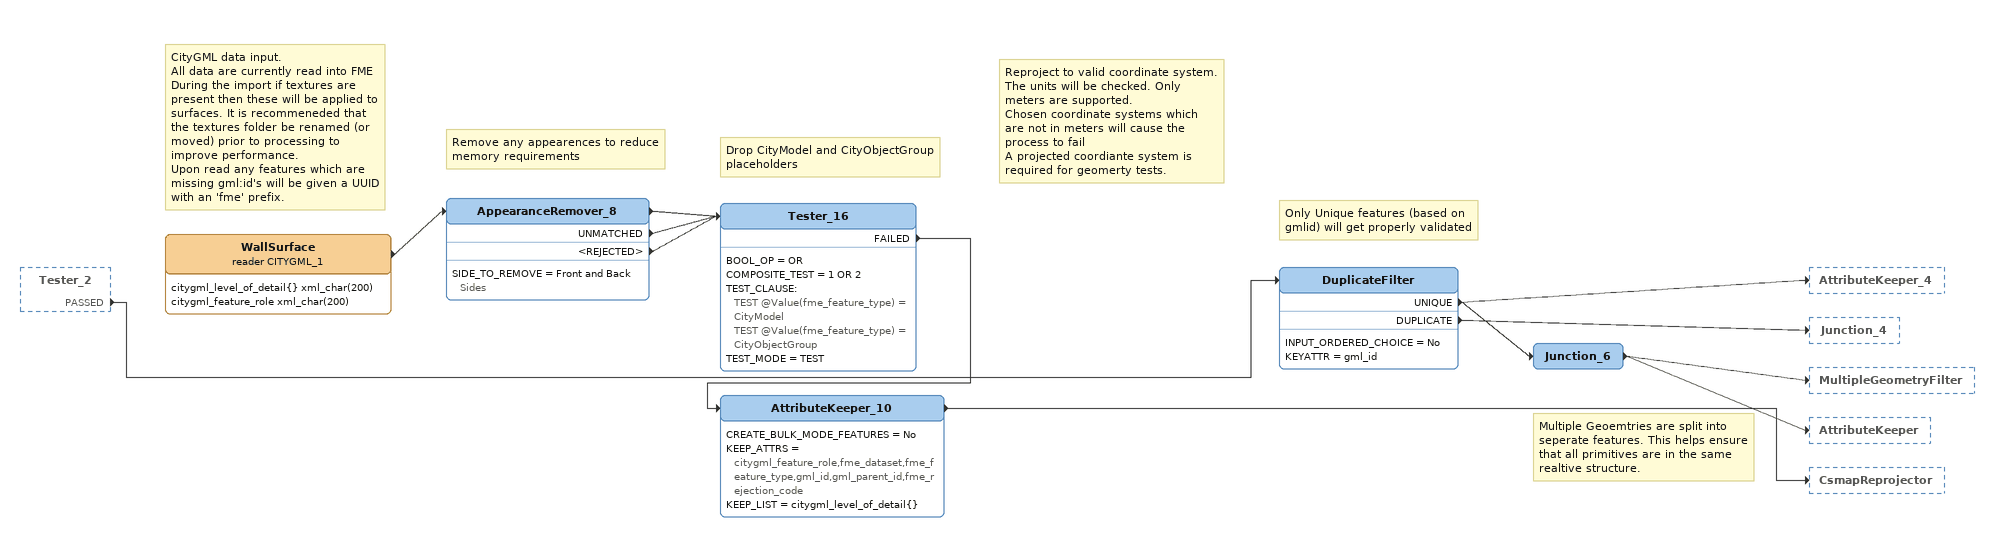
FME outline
Tester_2 [outside]
    PASSED -> DuplicateFilter
Note: CityGML data input. / All data are currently read into FME / During the import if textures are present then these will be applied to surfaces. It is recommeneded that the textures folder be renamed (or moved) prior to processing to improve performance. / Upon read any features which are missing gml:id's will be given a UUID with an 'fme' prefix.
WallSurface (reader CITYGML_1)
    attributes: citygml_level_of_detail{} xml_char(200), citygml_feature_role xml_char(200)
    -> AppearanceRemover_8
Note: Remove any appearences to reduce memory requirements
AppearanceRemover_8
    SIDE_TO_REMOVE = Front and Back Sides
    -> Tester_16
    UNMATCHED -> Tester_16
    <REJECTED> -> Tester_16
Note: Drop CityModel and CityObjectGroup placeholders
Note: Reproject to valid coordinate system. / The units will be checked. Only meters are supported. / Chosen coordinate systems which are not in meters will cause the process to fail / A projected coordiante system is required for geomerty tests.
Tester_16
    BOOL_OP = OR
    COMPOSITE_TEST = 1 OR 2
    TEST_CLAUSE:
      TEST @Value(fme_feature_type) = CityModel
      TEST @Value(fme_feature_type) = CityObjectGroup
    TEST_MODE = TEST
    FAILED -> AttributeKeeper_10
AttributeKeeper_10
    CREATE_BULK_MODE_FEATURES = No
    KEEP_ATTRS = citygml_feature_role,fme_dataset,fme_feature_type,gml_id,gml_parent_id,fme_rejection_code
    KEEP_LIST = citygml_level_of_detail{}
    -> CsmapReprojector
Note: Only Unique features (based on gmlid) will get properly validated
DuplicateFilter
    INPUT_ORDERED_CHOICE = No
    KEYATTR = gml_id
    UNIQUE -> AttributeKeeper_4
    UNIQUE -> Junction_6
    DUPLICATE -> Junction_4
Note: Multiple Geoemtries are split into seperate features. This helps ensure that all primitives are in the same realtive structure.
Junction_6
    -> MultipleGeometryFilter
    -> AttributeKeeper
